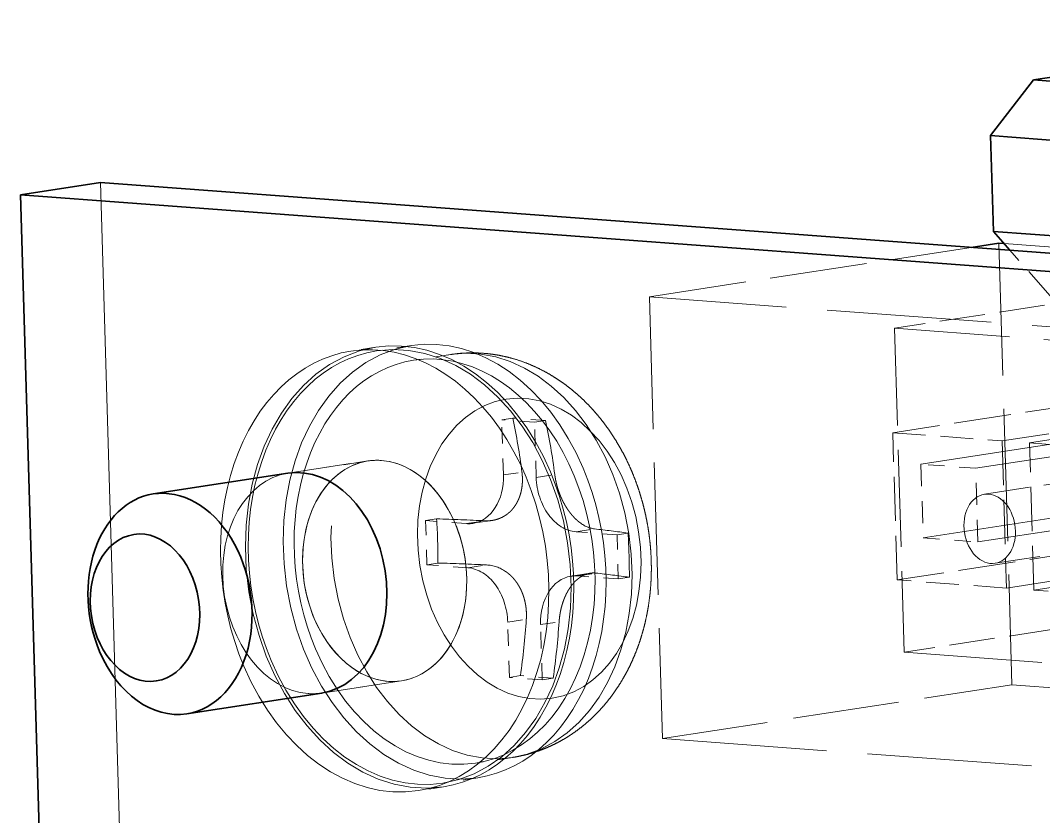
# Model space of a CAD drawing. Extents: x 23 to 417, y 3 to 294.
# Drawn here: x 325.92 to 332.83, y 155 to 160.37 of the extents above; entities that cross this region are included whole.
import ezdxf

# ---------------------------------------------------------------- set-up
doc = ezdxf.new("R2010")
doc.units = 0
doc.linetypes.add('DASHED', pattern=[15, 12, -3])
doc.layers.get('0').update_dxf_attribs({"lineweight": 13})

# ---------------------------------------------------------------- blocks, each defined once
blk = doc.blocks.new('BLOCK3535')
at = {"color": 7, "lineweight": 35, "ltscale": 0.1321541576640788}
blk.add_line((-39.01204648971634, 55.27787694646833), (-33.78717812916793, 56.08056295954171), dxfattribs=at)
at = {"color": 7, "lineweight": 35, "ltscale": 0.02376023714732024}
blk.add_line((-39.5941115442333, 54.52655912877384), (-39.01204648971634, 55.27787694646833), dxfattribs=at)
at = {"color": 7, "lineweight": 35, "ltscale": 0.03701199884219751}
for p, q in [((-37.53565425971451, 55.16793661509746), (-39.01204648971634, 55.27787694646833)), ((-38.11771931423146, 54.41661879740298), (-39.5941115442333, 54.52655912877384)), ((-38.07949659309419, 53.12558173163202), (-39.55588882309603, 53.23552206300289))]:
    blk.add_line(p, q, dxfattribs=at)
at = {"color": 7, "lineweight": 35, "ltscale": 0.03229006892224763}
blk.add_line((-39.55588882309603, 53.23552206300289), (-39.5941115442333, 54.52655912877384), dxfattribs=at)
at = {"color": 7, "lineweight": 35, "ltscale": 0.02727407232250004}
blk.add_line((-51.61028168492672, 53.8947427841161), (-52.68859386261369, 53.72908385397127), dxfattribs=at)
at = {"color": 7, "lineweight": 35}
for p, q in [((-51.61028168492672, 53.8947427841161), (-2.726284377796897, 50.25456996725445)), ((-52.68859386264842, 53.72908385514478), (-49.79248768413561, -44.09180151407091)), ((-52.68859386261368, 53.72908385397127), (-2.718987737594809, 50.00807060002759))]:
    blk.add_line(p, q, dxfattribs=at)
at = {"color": 7, "linetype": 'DASHED', "lineweight": 13}
blk.add_line((-51.61028168496146, 53.89474278528961), (-48.71417550644865, -43.92614258392608), dxfattribs=at)
at = {"color": 7, "lineweight": 35, "ltscale": 0.008486533288966832}
blk.add_line((-39.33191837371282, 52.98043142533331), (-39.55588882309603, 53.23552206300289), dxfattribs=at)
at = {"color": 7, "lineweight": 35, "ltscale": 0.00944050237382534}
blk.add_line((-39.85454390798665, 53.01935321017119), (-39.48130266433193, 53.07669351142086), dxfattribs=at)
at = {"color": 7, "lineweight": 35, "ltscale": 0.001740089659597379}
blk.add_line((-39.41189125902282, 53.07152475426709), (-39.48130266433193, 53.07669351142086), dxfattribs=at)
at = {"color": 7, "linetype": 'DASHED', "lineweight": 13, "ltscale": 0.1490310873334491}
blk.add_line((-39.48130266433216, 53.07669351142134), (-39.30489010523708, 47.11806090017086), dxfattribs=at)
at = {"color": 7, "linetype": 'DASHED', "lineweight": 13, "ltscale": 0.08648378264650686}
blk.add_line((-35.96209149908937, 52.81463358330112), (-39.41189125902282, 53.07152475426707), dxfattribs=at)
at = {"color": 7, "linetype": 'DASHED', "lineweight": 13, "ltscale": 0.1098835640371127}
blk.add_line((-44.19891844171243, 52.35193569203723), (-39.85454390798665, 53.01935321017119), dxfattribs=at)
at = {"color": 7, "linetype": 'DASHED', "lineweight": 13, "ltscale": 0.03644898672613889}
blk.add_line((-38.36998307473405, 51.88483738831128), (-39.33191837371282, 52.98043142533331), dxfattribs=at)
at = {"color": 7, "linetype": 'DASHED', "lineweight": 13, "ltscale": 0.1850599942109808}
blk.add_line((-36.81695729170352, 51.80223403518292), (-44.19891844171243, 52.35193569203724), dxfattribs=at)
at = {"color": 7, "linetype": 'DASHED', "lineweight": 13, "ltscale": 0.1490310873334494}
blk.add_line((-44.19891844171266, 52.35193569203773), (-44.02250588261758, 46.39330308078723), dxfattribs=at)
at = {"color": 7, "linetype": 'DASHED', "lineweight": 13, "ltscale": 0.05113888560468762}
for p, q in [((-38.8672240977853, 52.23823303070571), (-40.88905943094836, 51.92762253668417)), ((-39.67673014989398, 49.6884717336838), (-37.65489481673092, 49.99908222770534)), ((-39.53371283837113, 48.75702872897217), (-37.51187750520806, 49.06763922299372))]:
    blk.add_line(p, q, dxfattribs=at)
at = {"color": 7, "linetype": 'DASHED', "lineweight": 13, "ltscale": 0.1092894640445281}
blk.add_line((-40.88905943094836, 51.92762253668417), (-40.7596902209453, 47.5579586217672), dxfattribs=at)
at = {"color": 7, "linetype": 'DASHED', "lineweight": 13, "ltscale": 0.1554503951372249}
blk.add_line((-34.68821206494081, 51.4658731449265), (-40.88905943094834, 51.92762253668413), dxfattribs=at)
at = {"color": 7, "linetype": 'DASHED', "lineweight": 13, "ltscale": 0.008523147600781423}
for p, q in [((-47.89108412689509, 51.67131063901411), (-48.22805668242228, 51.61954222334384)), ((-46.97955205005145, 45.74095575161869), (-47.31652460557864, 45.68918733594842))]:
    blk.add_line(p, q, dxfattribs=at)
at = {"color": 7, "linetype": 'DASHED', "lineweight": 13, "ltscale": 0.01193261119663615}
blk.add_line((-47.41172018423951, 51.69437990004262), (-47.88348984931888, 51.62190287566227), dxfattribs=at)
at = {"color": 7, "linetype": 'DASHED', "lineweight": 13, "ltscale": 0.01259953045010102}
blk.add_line((-46.88319686500967, 51.57321734245602), (-47.38133395861389, 51.49668954308632), dxfattribs=at)
at = {"color": 7, "linetype": 'DASHED', "lineweight": 13, "ltscale": 0.1789860996164062}
for p, q in [((-40.53299740928998, 50.09357299201678), (-33.45657374321927, 51.18070972109224)), ((-39.76539920110655, 49.04549739112292), (-32.68897553503584, 50.13263412019838))]:
    blk.add_line(p, q, dxfattribs=at)
at = {"color": 7, "linetype": 'DASHED', "lineweight": 13, "ltscale": 0.1789860996164065}
for p, q in [((-39.79480129428907, 50.03860282633134), (-32.71837762821835, 51.1257395554068)), ((-40.50359531610746, 49.10046755680836), (-33.42717165003674, 50.18760428588381))]:
    blk.add_line(p, q, dxfattribs=at)
at = {"color": 7, "linetype": 'DASHED', "lineweight": 13, "ltscale": 0.06477592176593766}
for p, q in [((-38.3528648820569, 50.91174020803683), (-40.91385630406345, 50.51830024894286)), ((-36.44857040818959, 48.78810392340641), (-39.00956183019614, 48.39466396431244))]:
    blk.add_line(p, q, dxfattribs=at)
at = {"color": 7, "linetype": 'DASHED', "lineweight": 13, "ltscale": 0.003768777890188778}
blk.add_line((-46.19184522781725, 50.69351596751092), (-46.0428422096418, 50.71640700137853), dxfattribs=at)
at = {"color": 7, "linetype": 'DASHED', "lineweight": 13, "ltscale": 0.0111031555086723}
for p, q in [((-45.7489452755235, 50.66053518738364), (-46.19184522781725, 50.69351596751092)), ((-45.64603794938469, 47.18466616415422), (-46.08893790167845, 47.21764694428149))]:
    blk.add_line(p, q, dxfattribs=at)
at = {"color": 7, "linetype": 'DASHED', "lineweight": 13, "ltscale": 0.018628885916681}
for p, q in [((-46.16979365793037, 49.94868689110461), (-46.19184522781725, 50.69351596751092)), ((-45.72689370563661, 49.91570611097733), (-45.7489452755235, 50.66053518738364)), ((-46.08893790167845, 47.21764694428149), (-46.11098947156533, 47.9624760206878)), ((-45.64603794938469, 47.18466616415422), (-45.66808951927158, 47.92949524056052))]:
    blk.add_line(p, q, dxfattribs=at)
at = {"color": 7, "linetype": 'DASHED', "lineweight": 13, "ltscale": 0.01110315550866985}
for p, q in [((-45.59994225734815, 50.68342622125124), (-46.0428422096418, 50.71640700137853)), ((-45.49703493120934, 47.20755719802182), (-45.939934883503, 47.24053797814911))]:
    blk.add_line(p, q, dxfattribs=at)
at = {"color": 7, "linetype": 'DASHED', "lineweight": 13, "ltscale": 0.003768777890186617}
blk.add_line((-45.7489452755235, 50.66053518738364), (-45.59994225734813, 50.68342622125123), dxfattribs=at)
at = {"color": 7, "linetype": 'DASHED', "lineweight": 13, "ltscale": 0.06477592176593772}
for p, q in [((-36.87647265205507, 50.80179987666597), (-39.43746407406162, 50.40835991757199)), ((-38.29406069569187, 48.92552933762001), (-40.85505211769842, 48.53208937852602))]:
    blk.add_line(p, q, dxfattribs=at)
at = {"color": 7, "linetype": 'DASHED', "lineweight": 13, "ltscale": 0.06477592176593737}
blk.add_line((-36.50737459455462, 50.77431479382325), (-39.06836601656116, 50.38087483472927), dxfattribs=at)
at = {"color": 7, "linetype": 'DASHED', "lineweight": 13, "ltscale": 0.03701199884219751}
for p, q in [((-40.91385630406346, 50.51830024894285), (-39.43746407406162, 50.40835991757199)), ((-39.37865988769659, 48.42214904715516), (-40.85505211769842, 48.53208937852602)), ((-37.53316960019431, 48.28472363294157), (-39.00956183019615, 48.39466396431244))]:
    blk.add_line(p, q, dxfattribs=at)
at = {"color": 7, "linetype": 'DASHED', "lineweight": 13, "ltscale": 0.04967702911115003}
for p, q in [((-40.85505211769842, 48.53208937852602), (-40.91385630406344, 50.51830024894286)), ((-39.43746407406162, 50.40835991757199), (-39.3786598876966, 48.42214904715514))]:
    blk.add_line(p, q, dxfattribs=at)
at = {"color": 7, "linetype": 'DASHED', "lineweight": 13, "ltscale": 0.03701199884219715}
blk.add_line((-39.06836601656116, 50.38087483472927), (-37.59197378655934, 50.2709345033584), dxfattribs=at)
at = {"color": 7, "linetype": 'DASHED', "lineweight": 13, "ltscale": 0.04967702911114967}
blk.add_line((-39.00956183019614, 48.39466396431244), (-39.06836601656116, 50.38087483472926), dxfattribs=at)
at = {"color": 7, "linetype": 'DASHED', "lineweight": 13, "ltscale": 0.02727407232249075}
blk.add_line((-48.00017366321136, 50.13695350149499), (-49.07848584089795, 49.97129457135021), dxfattribs=at)
at = {"color": 7, "linetype": 'DASHED', "lineweight": 13, "ltscale": 0.02727407232250004}
blk.add_line((-49.07825069528104, 49.97133069497797), (-47.99993851759407, 50.1369896251228), dxfattribs=at)
at = {"color": 7, "linetype": 'DASHED', "lineweight": 13, "ltscale": 0.01850599942109842}
blk.add_line((-39.79480129428907, 50.03860282633133), (-40.53299740928998, 50.09357299201678), dxfattribs=at)
at = {"color": 7, "linetype": 'DASHED', "lineweight": 13, "ltscale": 0.02483851455557502}
for p, q in [((-40.53299740928998, 50.09357299201678), (-40.50359531610746, 49.10046755680836)), ((-39.76539920110656, 49.04549739112292), (-39.79480129428907, 50.03860282633134))]:
    blk.add_line(p, q, dxfattribs=at)
at = {"color": 7, "lineweight": 35, "ltscale": 0.04602479248868607}
for p, q in [((-49.07848584089794, 49.97129457135021), (-50.89812955340375, 49.69174636917273)), ((-48.62271980247613, 47.00611712765249), (-50.44236351498193, 46.72656892547501))]:
    blk.add_line(p, q, dxfattribs=at)
at = {"color": 7, "linetype": 'DASHED', "lineweight": 13, "ltscale": 0.00633640644730523}
for p, q in [((-46.16979365793037, 49.94868689110461), (-45.91927645778102, 49.9871733444883)), ((-46.64831742847224, 48.69614151822071), (-46.39780022832289, 48.7346279716044)), ((-45.66808951927158, 47.92949524056053), (-45.41757231912223, 47.96798169394421))]:
    blk.add_line(p, q, dxfattribs=at)
at = {"color": 7, "linetype": 'DASHED', "lineweight": 13, "ltscale": 0.006336397671917652}
blk.add_line((-45.72688484620558, 49.91570541493616), (-45.47636799300139, 49.95419181501936), dxfattribs=at)
at = {"color": 7, "linetype": 'DASHED', "lineweight": 13, "ltscale": 0.003768712560327141}
blk.add_line((-47.21961610852188, 49.33320840052653), (-47.07061567323851, 49.35609903758963), dxfattribs=at)
at = {"color": 7, "linetype": 'DASHED', "lineweight": 13, "ltscale": 0.01387977715581633}
blk.add_line((-46.66595794932942, 49.29197995170998), (-47.21961610852188, 49.33320840052653), dxfattribs=at)
at = {"color": 7, "linetype": 'DASHED', "lineweight": 13, "ltscale": 0.01490248777048339}
for p, q in [((-47.20197558766471, 48.73736996703727), (-47.21961610852189, 49.33320840052653)), ((-44.61826703927797, 48.54497273803328), (-44.63590756013515, 49.14081117152254))]:
    blk.add_line(p, q, dxfattribs=at)
at = {"color": 7, "linetype": 'DASHED', "lineweight": 13, "ltscale": 0.006336407186093404}
blk.add_line((-46.66595794932942, 49.29197995170997), (-46.41544071997123, 49.33046640958096), dxfattribs=at)
at = {"color": 7, "linetype": 'DASHED', "lineweight": 13, "ltscale": 0.006601186896492466}
blk.add_line((-46.31931851875267, 49.33536976192227), (-46.58030412249526, 49.29527507216177), dxfattribs=at)
at = {"color": 7, "linetype": 'DASHED', "lineweight": 13, "ltscale": 0.006336407186093755}
blk.add_line((-45.18956571932761, 49.1820396203391), (-44.9390484899694, 49.22052607821009), dxfattribs=at)
at = {"color": 7, "linetype": 'DASHED', "lineweight": 13, "ltscale": 0.01387977715581636}
for p, q in [((-44.63590756013515, 49.14081117152254), (-45.1895657193276, 49.1820396203391)), ((-44.61826703927797, 48.54497273803328), (-45.17192519847042, 48.58620118684985))]:
    blk.add_line(p, q, dxfattribs=at)
at = {"color": 7, "linetype": 'DASHED', "lineweight": 13, "ltscale": 0.003768712560329652}
blk.add_line((-44.63590756013515, 49.14081117152254), (-44.48690712485168, 49.16370180858565), dxfattribs=at)
at = {"color": 7, "linetype": 'DASHED', "lineweight": 13, "ltscale": 0.0185059994210984}
blk.add_line((-40.50359531610746, 49.10046755680835), (-39.76539920110656, 49.04549739112292), dxfattribs=at)
at = {"color": 7, "linetype": 'DASHED', "lineweight": 13, "ltscale": 0.003768711805103987}
for p, q in [((-47.20197558766471, 48.73736996703727), (-47.05297518223996, 48.76026059951325)), ((-44.61826703927798, 48.54497273803328), (-44.46926663385324, 48.56786337050926))]:
    blk.add_line(p, q, dxfattribs=at)
at = {"color": 7, "linetype": 'DASHED', "lineweight": 13, "ltscale": 0.06477592176593808}
blk.add_line((-36.81766846569003, 48.81558900624913), (-39.3786598876966, 48.42214904715515), dxfattribs=at)
at = {"color": 7, "linetype": 'DASHED', "lineweight": 13, "ltscale": 0.01387977715581668}
blk.add_line((-46.64831742847224, 48.69614151822071), (-47.20197558766471, 48.73736996703727), dxfattribs=at)
at = {"color": 7, "linetype": 'DASHED', "lineweight": 13, "ltscale": 0.006596900087877992}
blk.add_line((-44.99676293599612, 48.62297571842611), (-45.25757905475163, 48.58290705949646), dxfattribs=at)
at = {"color": 7, "linetype": 'DASHED', "lineweight": 13, "ltscale": 0.006336397581652722}
blk.add_line((-45.17192484564531, 48.58618926958461), (-44.92140799600985, 48.62467566911955), dxfattribs=at)
at = {"color": 7, "linetype": 'DASHED', "lineweight": 13, "ltscale": 0.006336397611741385}
blk.add_line((-46.11099833027794, 47.9624766924628), (-45.86048147945289, 48.0009630921805), dxfattribs=at)
at = {"color": 7, "linetype": 'DASHED', "lineweight": 13, "ltscale": 0.05113888560468768}
blk.add_line((-38.73785488778221, 47.86856911578872), (-40.75969022094527, 47.55795862176716), dxfattribs=at)
at = {"color": 7, "linetype": 'DASHED', "lineweight": 13, "ltscale": 0.1554503951372253}
blk.add_line((-40.75969022094527, 47.55795862176716), (-34.55884285493774, 47.09620923000952), dxfattribs=at)
at = {"color": 7, "linetype": 'DASHED', "lineweight": 13, "ltscale": 0.003768777890186319}
for p, q in [((-46.08893790167845, 47.21764694428148), (-45.9399348835031, 47.24053797814909)), ((-45.64603794938469, 47.18466616415421), (-45.49703493120934, 47.20755719802182))]:
    blk.add_line(p, q, dxfattribs=at)
at = {"color": 7, "linetype": 'DASHED', "lineweight": 13, "ltscale": 0.02727407232249939}
blk.add_line((-48.62295494809206, 47.00608100402467), (-47.54464277040512, 47.17173993416951), dxfattribs=at)
at = {"color": 7, "linetype": 'DASHED', "lineweight": 13, "ltscale": 0.0272740723224904}
blk.add_line((-47.54440762478954, 47.17177605779727), (-48.62271980247613, 47.00611712765249), dxfattribs=at)
at = {"color": 7, "linetype": 'DASHED', "lineweight": 13, "ltscale": 0.1193240664109381}
blk.add_line((-44.02250588261758, 46.39330308078723), (-39.30489010523708, 47.11806090017086), dxfattribs=at)
at = {"color": 7, "linetype": 'DASHED', "lineweight": 13, "ltscale": 0.185059994210985}
for p, q in [((-39.30489010523709, 47.11806090017045), (-31.92292895522802, 46.56835924331612)), ((-44.0225058826176, 46.39330308078682), (-36.64054473260853, 45.8436014239325))]:
    blk.add_line(p, q, dxfattribs=at)
at = {"color": 7, "linetype": 'DASHED', "lineweight": 13, "ltscale": 0.01259953045010067}
blk.add_line((-46.04762579456965, 46.13705869567686), (-46.54576288817387, 46.06053089630716), dxfattribs=at)
at = {"color": 7, "linetype": 'DASHED', "lineweight": 13, "ltscale": 0.0119326111966361}
blk.add_line((-46.51537666254827, 45.86284053935086), (-46.98714632762765, 45.79036351497052), dxfattribs=at)
at = {"color": 7, "linetype": 'DASHED', "lineweight": 13}
for centre, radius, start, end in [((-55.23987127326104, 48.78338146954357), 9.397992184867979, 7.359238943129661, 11.86962038299033), ((-54.7969713208336, 48.75040068943749), 9.39799218473273, 7.359238943105861, 11.86962038303147), ((-48.25700391832159, 10.61236518132945), 38.76188341674595, 87.27687214964924, 88.24606979238735), ((-56.9382960975747, 48.76591044567245), 9.885318607870676, 359.9672532326118, 3.422798282751022), ((-46.39161569049528, 49.81081810689161), 0.4809219894487443, 267.1603453067611, 278.6462211342078), ((-44.87727605201811, 49.63499554854773), 0.4195591893538443, 229.5187684592001, 261.5226912622439), ((-46.33381619548801, 36.27935331351587), 13.01608181834404, 81.84249710087153, 83.84854718142824), ((-54.35458754916915, 48.57351321666869), 9.885318607851868, 359.9672532326103, 3.422798282756138), ((-48.23936341042394, 10.01652697632874), 38.76188318326294, 87.27687215727998, 88.24606980681025), ((-46.42385114420665, 48.23751041242291), 0.4978798710218637, 55.28588651427413, 87.00015909090727), ((-44.95260844040917, 48.33765847073331), 0.288710260189237, 83.79597544123793, 98.7970684604532), ((-46.31617569209847, 35.68351501338957), 13.01608168002639, 81.84249706869883, 83.84854716779111), ((-56.2187155046299, 48.69895752636465), 10.38173221648516, 351.9244100984822, 356.1449251634653), ((-55.77581555234126, 48.66597674623794), 10.3817322164903, 351.9244100984831, 356.1449251634641)]:
    blk.add_arc(centre, radius, start, end, dxfattribs=at)
for centre, major_axis, ratio, start_param, end_param in [((-46.46541213989258, 48.85513687133789), (-0.4175779521465302, 2.718111276626587), 0.7314903361233864, 1.903593078563412, 8.186778385742997), ((-47.43531799316406, 48.70613479614258), (-0.4555395841598511, 2.965212345123291), 0.7314903361233864, 5.045185732153207, 6.283289708754298), ((-47.43531799316406, 48.70613479614258), (-0.447949081659317, 2.915803909301758), 0.7314903361233865, 3.141697055164509, 6.283289708754301), ((-46.96354675292969, 48.77861022949219), (-0.447949081659317, 2.915803909301758), 0.7314903361233865, 5.045185732153207, 6.283289708754301), ((-47.43531799316406, 48.70613479614258), (-0.4555395841598511, 2.965212345123291), 0.7314903361233864, 0.0001044015747119771, 3.141697055164505), ((-46.96354675292969, 48.77861022949219), (-0.447949081659317, 2.915803909301758), 0.7314903361233865, 0.0001044015747150995, 3.141697055164504), ((-47.77228927612305, 48.65436553955078), (-0.4555395841598511, 2.965212345123291), 0.7314903361233864, 3.141697055164505, 6.283289708754299), ((-47.77228927612305, 48.65436553955078), (-0.4555395841598511, 2.965212345123291), 0.7314903361233864, 0.0001044015747119771, 1.903593078563412), ((-47.43531799316406, 48.70613479614258), (-0.447949081659317, 2.915803909301758), 0.7314903361233865, 0.0001044015747155137, 1.903593078563413), ((-46.96354675292969, 48.77861022949219), (-0.4175779521465302, 2.718111276626587), 0.7314903361233864, 3.141697055164509, 6.283289708754303), ((-46.96354675292969, 48.77861022949219), (-0.4175779521465302, 2.718111276626587), 0.7314903361233864, 0.0001044015747157982, 1.903593078563413), ((-45.82077026367188, 48.95417404174805), (-0.3100200295448303, 2.017991781234741), 0.7314903361233863, 1.903593078563416, 8.186778385743002), ((-47.77228927612305, 48.65436553955078), (0.2277697920799255, -1.482606172561646), 0.7314903361233871, 3.141480233767031, 6.283072887356823), ((-47.77228927612305, 48.65436553955078), (-0.2277697920799255, 1.482606172561646), 0.7314903361233862, 0.0001044015747119771, 1.903593078563411), ((-47.77228927612305, 48.65436553955078), (-0.2277697920799255, 1.482606172561646), 0.7314903361233862, 3.141697055164505, 6.283289708754299), ((-47.77228927612305, 48.65436553955078), (0.2277697920799255, -1.482606172561646), 0.7314903361233871, 2.974389405358316, 3.141480233767031), ((-47.77228927612305, 48.65436553955078), (0.2277697920799255, -1.482606172561646), 0.7314903361233871, 6.283072887356824, 9.257574712537902), ((-46.96354675292969, 48.77861022949219), (-0.447949081659317, 2.915803909301758), 0.7314903361233865, 3.141697055164504, 5.045185732153207), ((-48.85060119628906, 48.48870468139648), (0.2277697920799255, -1.482606172561646), 0.7314903361233871, 3.141480233767031, 6.115982058948109), ((-47.43531799316406, 48.70613479614258), (-0.4555395841598511, 2.965212345123291), 0.7314903361233864, 3.141697055164505, 5.045185732153207), ((-46.68653869628906, 49.98716735839844), (-0.1062925681471825, 0.6918828487396239), 0.7314903361233863, 3.141480233658315, 4.545185749606415), ((-45.21014785766602, 49.87722778320312), (-0.1062925681471825, 0.6918828487396239), 0.7314903361233863, 1.403593130923262, 2.974389492624779), ((-39.60522079467773, 49.22275161743164), (0.07154695689678192, -0.4657156169414521), 0.731490336123387, 3.14148023376703, 6.28307288735682), ((-39.60522079467773, 49.22275161743164), (0.07154695689678192, -0.4657156169414521), 0.731490336123387, 2.974389405358316, 3.14148023376703), ((-39.60522079467773, 49.22275161743164), (0.07154695689678192, -0.4657156169414521), 0.731490336123387, 6.283072887356821, 9.257574712537902), ((-46.68653869628906, 49.98716735839844), (-0.1062925681471825, 0.6918828487396239), 0.7314903361233863, 2.974389492624799, 3.141480233658315), ((-46.62773513793945, 48.00095748901367), (-0.1062925681471825, 0.6918828487396239), 0.7314903361233863, 4.545185749606415, 6.115982233481055), ((-45.15134429931641, 47.89101409912109), (-0.1062925681471825, 0.6918828487396239), 0.7314903361233863, 6.283072887336925, 7.686778438102849), ((-45.15134429931641, 47.89101409912109), (-0.1062925681471825, 0.6918828487396239), 0.7314903361233863, 6.115982058948108, 6.283072887336925), ((-47.77228927612305, 48.65436553955078), (-0.2277697920799255, 1.482606172561646), 0.7314903361233862, 1.903593078563415, 3.141697055164505), ((-46.96354675292969, 48.77861022949219), (-0.4175779521465302, 2.718111276626587), 0.7314903361233864, 1.903593078563415, 3.141697055164509), ((-47.77228927612305, 48.65436553955078), (-0.4555395841598511, 2.965212345123291), 0.7314903361233864, 1.903593078563414, 3.141697055164505), ((-47.43531799316406, 48.70613479614258), (-0.447949081659317, 2.915803909301758), 0.7314903361233865, 1.903593078563415, 3.141697055164509), ((-48.85060119628906, 48.48870468139648), (0.2277697920799255, -1.482606172561646), 0.7314903361233871, 6.115982058948109, 6.283072887356824)]:
    blk.add_ellipse(centre, major_axis=major_axis, ratio=ratio, start_param=start_param, end_param=end_param, dxfattribs=at)
at = {"color": 7, "lineweight": 35}
for centre, major_axis, ratio, start_param, end_param in [((-48.85060119628906, 48.48870468139648), (0.2277697920799255, -1.482606172561646), 0.7314903361233871, 6.283072887356824, 9.424665540946616), ((-50.67024612426758, 48.20915603637695), (-0.2277697920799255, 1.482606172561646), 0.7314903361233862, 3.141697055164505, 6.283289708754299), ((-50.67024612426758, 48.20915603637695), (-0.2277697920799255, 1.482606172561646), 0.7314903361233862, 0.0001044015747119771, 1.903593078563415), ((-51.00721740722656, 48.15739059448242), (-0.1518465280532837, 0.988404095172882), 0.7314903361233863, 1.903593078563413, 8.186778385742999), ((-50.67024612426758, 48.20915603637695), (-0.2277697920799255, 1.482606172561646), 0.7314903361233862, 1.903593078563415, 3.141697055164505)]:
    blk.add_ellipse(centre, major_axis=major_axis, ratio=ratio, start_param=start_param, end_param=end_param, dxfattribs=at)
at = {"color": 7, "linetype": 'DASHED', "lineweight": 13}
for points, degree, knots in [([(-46.88319686500968, 51.57321734245601), (-46.87555170728641, 51.57439203172855), (-46.83816193639782, 51.57991316562593), (-46.7707374113625, 51.58785500215225), (-46.68072659938641, 51.59423332102518), (-46.59048600446967, 51.59642754950339), (-46.52293143151921, 51.59494445206235), (-46.45760484887201, 51.59163632817365), (-46.39449212740431, 51.58673164530367), (-46.31118062612883, 51.57668950016762), (-46.22829932197949, 51.56313940097053), (-46.14308743158215, 51.54552773839412), (-46.04388111208009, 51.52047477254509), (-45.93146570279421, 51.48551372883029), (-45.81527455004564, 51.44131680890019), (-45.70693414519629, 51.39292166588539), (-45.60364986324774, 51.34024223750346), (-45.5111156680003, 51.28675035996618), (-45.42877727342614, 51.23404835177423), (-45.35831908193357, 51.18522257279542), (-45.28954131928557, 51.1337980452349), (-45.22560176227259, 51.08236368467432), (-45.16627088357242, 51.03138592426541), (-45.10610272917275, 50.97651879830268), (-45.04262820246242, 50.91465290364756), (-44.97917119942679, 50.84810376353651), (-44.92046657286433, 50.78222807787795), (-44.86622465735759, 50.71742159394511), (-44.81387998365421, 50.65085702657306), (-44.76361444500008, 50.58282811284353), (-44.71542935811668, 50.51343173013929), (-44.66932250515008, 50.4427592112026), (-44.62516323083764, 50.3706707021864), (-44.58391228680385, 50.2988820782121), (-44.54543322230681, 50.22756290663522), (-44.50803084491911, 50.15378861836682), (-44.47110061627076, 50.07580859911665), (-44.44701865841773, 50.02100959003037), (-44.43535365676922, 49.99342580873628)], 3, [0, 0, 0, 0, 0.02320454324404861, 0.1133845319676886, 0.2035882557060227, 0.2938193288731535, 0.3840921350491489, 0.4062184800940786, 0.4900498759524839, 0.573935313562324, 0.657890262399589, 0.7419201854510968, 0.8348988073572312, 0.9647519890436501, 1.09485880899865, 1.20760251482702, 1.320568489530243, 1.442539745619234, 1.528086404890921, 1.613789299636493, 1.699648596814444, 1.785663376179922, 1.859916055004965, 1.934284563590324, 2.029915381793242, 2.125762427985259, 2.2100862249727, 2.294585467858546, 2.379254422370086, 2.464089373358067, 2.548301704002395, 2.632672827459021, 2.717202922762086, 2.801884201223437, 2.881029604589962, 2.960288512184183, 3.050000015994816, 3.139840794533402, 3.139840794533402, 3.139840794533402, 3.139840794533402]), ([(-44.43535365676922, 49.99342580873628), (-44.42438850578024, 49.96749695807159), (-44.40312697090673, 49.91532245803911), (-44.37326232771471, 49.83620978714978), (-44.34541709415466, 49.75626346776262), (-44.31962278600933, 49.67561134000758), (-44.29588529310875, 49.59432095111764), (-44.27421059687657, 49.51246051631528), (-44.25459119648369, 49.43003186382942), (-44.23704216017077, 49.34712040947378), (-44.2215723411131, 49.26379169515207), (-44.20819046048783, 49.18011155101338), (-44.19690316042152, 49.09612670861964), (-44.18771762621934, 49.01187799043075), (-44.1806456915759, 48.92743089703178), (-44.17569897890714, 48.8428506109948), (-44.17288887027121, 48.75822904107477), (-44.17222376496588, 48.67355928773936), (-44.17371891225372, 48.58890855766688), (-44.17738945431475, 48.50434326725053), (-44.18324253130061, 48.42000412191904), (-44.19294186052615, 48.31865945925733), (-44.2068404488009, 48.21229593274176), (-44.22564868359208, 48.10122165097608), (-44.2446359575068, 48.00772328377809), (-44.26522216689674, 47.9201430127849), (-44.28688749301345, 47.83842152939437), (-44.31084276487313, 47.75750696915973), (-44.33717784376142, 47.67721652087038), (-44.36592285883302, 47.5976389917651), (-44.39710635555833, 47.518868943507), (-44.43063372965614, 47.44125365692187), (-44.46509234102771, 47.36788374786741), (-44.50016160812422, 47.29868201678918), (-44.53906156275799, 47.2270598126437), (-44.58398800223328, 47.15052554137355), (-44.63397750135269, 47.07239195237649), (-44.68490468090815, 46.99895237568552), (-44.73641175767314, 46.93007933147145), (-44.79029639607608, 46.863247298923), (-44.84488806887664, 46.80044757551582), (-44.8975729983392, 46.74407489700219), (-44.94780805069411, 46.69371509960432), (-44.99700496163224, 46.64732815295656), (-45.04755654249946, 46.60254014770197), (-45.10978787178549, 46.55079194237747), (-45.18474117556689, 46.49351462996987), (-45.26301065598972, 46.43985417472948), (-45.33253898619276, 46.39645365402632), (-45.39343325506252, 46.36125300373308), (-45.45657331699934, 46.32765274434842), (-45.52195924968113, 46.29584559479837), (-45.58841835640445, 46.26646780343784), (-45.65436187729262, 46.24017001659721), (-45.72493695804791, 46.21490546177773), (-45.80024367413038, 46.19120957139833), (-45.88192302508495, 46.16935505928465), (-45.9644036224211, 46.15109452939776), (-46.01983983244816, 46.14132805261431), (-46.04762579456967, 46.13705869567685)], 3, [0, 0, 0, 0, 0.08445139363635557, 0.1690053070715297, 0.2536558486247836, 0.3383941701289896, 0.4230071271071507, 0.5076845418998948, 0.5924111488705901, 0.6771744752921979, 0.7619029001739304, 0.8466422430351893, 0.9313781955647116, 1.016096264241418, 1.100859682558426, 1.185579589638348, 1.270243878859466, 1.354837270763473, 1.439569393368193, 1.524207777096054, 1.608744133041941, 1.693165623815267, 1.829601193328388, 1.930435629204222, 2.031078581370368, 2.115767409758921, 2.200303125155225, 2.284677701705894, 2.368890700808796, 2.453764040735654, 2.53846952552574, 2.623004955623432, 2.707364867090722, 2.781604920777973, 2.855715637527728, 2.95184577441319, 3.047777277280477, 3.133915551135705, 3.219899596208923, 3.3057292042785, 3.391405298342663, 3.469473672722934, 3.537161006089074, 3.604767019869641, 3.672293237874898, 3.739742338046471, 3.847538690880426, 3.955162908066142, 4.024301038486636, 4.093382449772068, 4.166130579911965, 4.23882536635062, 4.311469791741663, 4.384070184912658, 4.451757462859216, 4.536310528421822, 4.620833391608818, 4.705336994287197, 4.789659661387375, 4.789659661387375, 4.789659661387375, 4.789659661387375]), ([(-46.31931851875267, 49.33536976192227), (-46.26169369574865, 49.34422654404185), (-46.22583665487711, 49.35904922938976), (-46.19741205995568, 49.37039980736592), (-46.11664202737321, 49.41444239112066), (-46.06573594883861, 49.46299569631156), (-46.03754523134765, 49.49432555396524), (-45.99793261947741, 49.54885811106838), (-45.96430079583056, 49.61900853793397), (-45.95380490264841, 49.64451871952488), (-45.93891797752522, 49.68697705112274), (-45.92638450497346, 49.74152683978814), (-45.92255616047157, 49.76142438949454), (-45.91578595243102, 49.80488210189389), (-45.91211540327589, 49.86125335846726), (-45.91165302905782, 49.89665158894126), (-45.91262542720642, 49.93578368372792), (-45.91928566819708, 49.98717396223181)], 5, [0, 0, 0, 0, 0, 0, 1.415292089218479, 1.415292089218479, 1.415292089218479, 4.15649527726722, 4.15649527726722, 4.15649527726722, 5.509045679423329, 5.509045679423329, 5.509045679423329, 6.188108738464134, 6.188108738464134, 6.188108738464134, 6.865213587665376, 6.865213587665376, 6.865213587665376, 6.865213587665376, 6.865213587665376, 6.865213587665376]), ([(-45.15001608449518, 49.31544609902966), (-45.18801264597324, 49.34572010655583), (-45.2181530635379, 49.37611860007666), (-45.24417574873272, 49.40507098934468), (-45.29529610866039, 49.46943996071936), (-45.34226540787046, 49.54559507937167), (-45.36254993384378, 49.58356399978982), (-45.39236010942302, 49.64235751133923), (-45.42436175306622, 49.73159716483528), (-45.43047339821295, 49.74976528298043), (-45.44369447320389, 49.79204957156509), (-45.45704222415709, 49.84447135404635), (-45.46363475461791, 49.87398879878361), (-45.47058874588518, 49.90959927310475), (-45.47636799300138, 49.95419181501936)], 5, [0, 0, 0, 0, 0, 0, 2.263422316457615, 2.263422316457615, 2.263422316457615, 4.569387717113253, 4.569387717113253, 4.569387717113253, 5.139515564794512, 5.139515564794512, 5.139515564794512, 5.727055319400565, 5.727055319400565, 5.727055319400565, 5.727055319400565, 5.727055319400565, 5.727055319400565]), ([(-46.14025127969622, 48.64686514810954), (-46.09708956286516, 48.61741011834939), (-46.06435296561325, 48.58740947435763), (-46.03672556253069, 48.55866549127776), (-45.98432630518978, 48.49452695747802), (-45.9402495478006, 48.41795203047715), (-45.92236303734539, 48.37944792424305), (-45.89691804121378, 48.32001065326637), (-45.87589371458161, 48.22912134916569), (-45.87213522614476, 48.2105229795049), (-45.86476102285533, 48.16734244544353), (-45.8596681192917, 48.11366621430994), (-45.85801614382883, 48.08334679824425), (-45.85739623734567, 48.04672383862288), (-45.86048147945288, 48.0009630921805)], 5, [0, 0, 0, 0, 0, 0, 2.263889969810145, 2.263889969810145, 2.263889969810145, 4.567504544819987, 4.567504544819987, 4.567504544819987, 5.137017991655111, 5.137017991655111, 5.137017991655111, 5.724164528617496, 5.724164528617496, 5.724164528617496, 5.724164528617496, 5.724164528617496, 5.724164528617496]), ([(-44.9967629359961, 48.62297571842613), (-45.0431361254658, 48.61584748644464), (-45.07322538423661, 48.60183776478098), (-45.0970276868986, 48.59135337843733), (-45.16721646596029, 48.54898544634018), (-45.21488696521418, 48.50100675634635), (-45.24211975539556, 48.46981523179745), (-45.28208942824487, 48.41527578531397), (-45.32003355390769, 48.34459391667041), (-45.33249479911602, 48.31881989746438), (-45.35122565246492, 48.27584230447485), (-45.37017293667959, 48.22046737631768), (-45.37651268384867, 48.20023898696859), (-45.38916397721884, 48.15587238404631), (-45.40160150620479, 48.09822084027309), (-45.40805469013819, 48.0615019362628), (-45.41397651938514, 48.02118821518592), (-45.41756381377376, 47.96798094350605)], 5, [0, 0, 0, 0, 0, 0, 1.410028876078052, 1.410028876078052, 1.410028876078052, 4.149318495694321, 4.149318495694321, 4.149318495694321, 5.50228588676236, 5.50228588676236, 5.50228588676236, 6.181874187877958, 6.181874187877958, 6.181874187877958, 6.864565406597439, 6.864565406597439, 6.864565406597439, 6.864565406597439, 6.864565406597439, 6.864565406597439])]:
    blk.add_open_spline(points, degree=degree, knots=knots, dxfattribs=at)

msp = doc.modelspace()

# ---------------------------------------------------------------- block references
at = {"lineweight": 0, "xscale": 0.5, "yscale": 0.5, "zscale": 0.5}
msp.add_blockref('BLOCK3535', (352.2651613420396, 132.3302548485801), dxfattribs=at)

doc.saveas('drawing.dxf')
